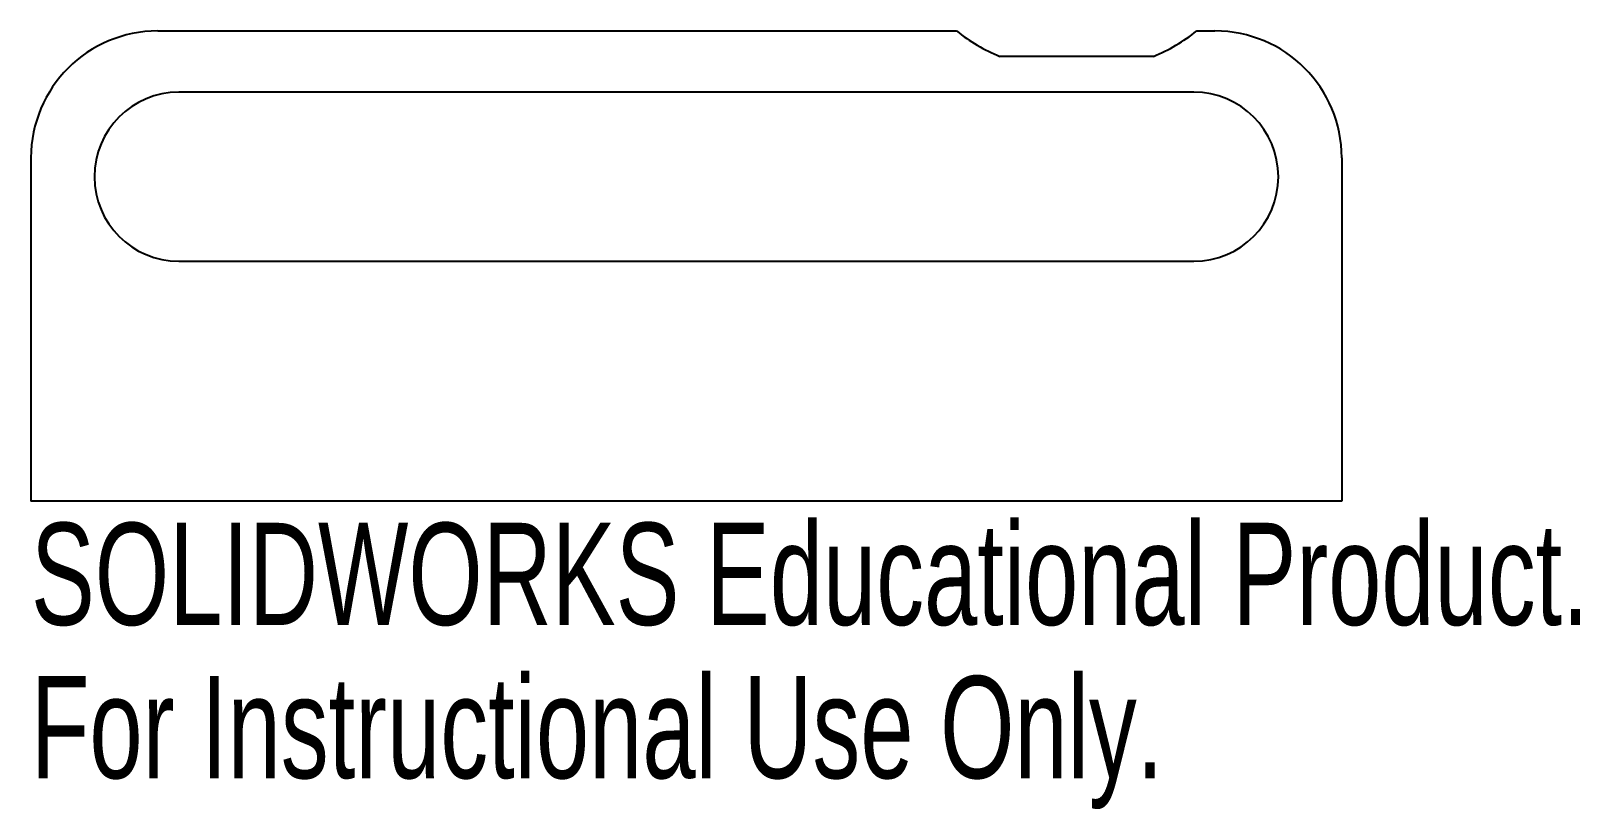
# Model space of a CAD drawing. Header units: millimetres. Extents: x -118 to -44.7, y -16.8 to 20.
import ezdxf

# ---------------------------------------------------------------- set-up
doc = ezdxf.new("R2010")
doc.units = ezdxf.units.MM
doc.styles.add('SLDTEXTSTYLE0', font='TXT', dxfattribs={"width": 0.7})

msp = doc.modelspace()

# ---------------------------------------------------------------- linework, layer by layer
at = {"color": 7, "linetype": 'Continuous', "lineweight": 25}
for p, q in [((-112, 20), (-74.219, 20)), ((-62.863, 20), (-62, 20)), ((-64.912, 18.8), (-72.17, 18.8)), ((-63, 17.105), (-111, 17.105)), ((-118, 14), (-118, -2.25)), ((-56, 14), (-56, -2.25)), ((-111, 9.105), (-63, 9.105)), ((-56, -2.25), (-118, -2.25))]:
    msp.add_line(p, q, dxfattribs=at)
for centre, radius, start, end in [((-112, 14), 6, 90, 180), ((-69.197, 26.227), 8, 231.11529, 248.18842), ((-67.885, 26.227), 8, 291.81158, 308.88471), ((-62, 14), 6, 0, 90), ((-111, 13.105), 4, 90, 270), ((-63, 13.105), 4, 270, 90)]:
    msp.add_arc(centre, radius, start, end, dxfattribs=at)

# ---------------------------------------------------------------- texts
at = {"color": 7, "linetype": 'Continuous', "char_height": 4.83362, "attachment_point": 1, "style": 'SLDTEXTSTYLE0'}
for s, insert in [('SOLIDWORKS Educational Product.', (-118, -3.27)), ('For Instructional Use Only.', (-118, -10.52))]:
    msp.add_mtext(s, dxfattribs=dict(at, insert=insert))

doc.saveas('drawing.dxf')
